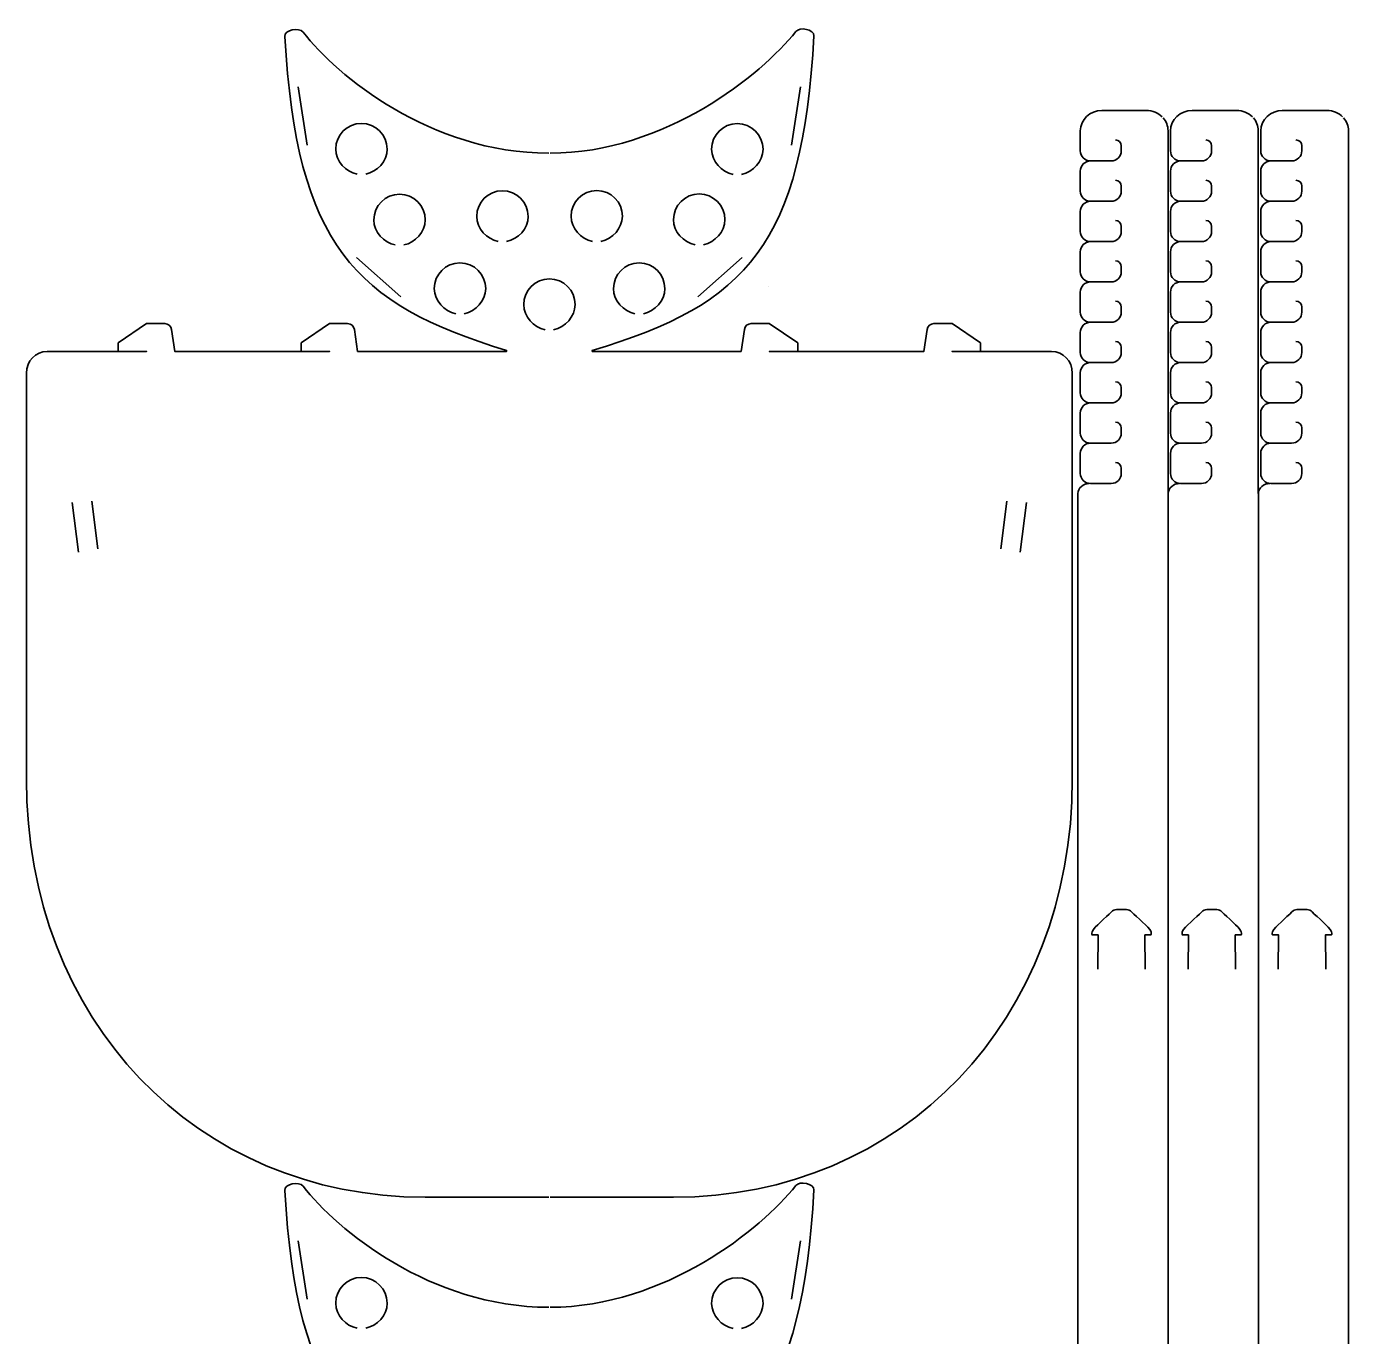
# Model space of a CAD drawing. Header units: inches. Extents: x 1974 to 3009, y -3124 to -2328.
# Drawn here: x 2586.7 to 2972.7, y -2710.4 to -2327.9 of the extents above; entities that cross this region are included whole.
import ezdxf

# ---------------------------------------------------------------- set-up
doc = ezdxf.new("R2010")
doc.units = ezdxf.units.IN
doc.header["$MEASUREMENT"] = 0
doc.layers.add('Layer 1', color=7, linetype='Continuous')

msp = doc.modelspace()

# ---------------------------------------------------------------- linework, layer by layer
at = {"layer": 'Layer 1', "color": 179, "lineweight": 35, "true_color": 0x231f20}
for points in [[(2668.67, -2362.58), (2666.07, -2345.51)], [(2810.1, -2362.58), (2812.7, -2345.51)], [(2696, -2406.82), (2683.09, -2395.36)], [(2782.77, -2406.82), (2795.68, -2395.36)], [(2803.44, -2403.69), (2803.44, -2403.69)], [(2726.89, -2422.51), (2726.89, -2422.51)], [(2600.08, -2466.9), (2601.93, -2481.4)], [(2605.82, -2466.51), (2607.52, -2480.4)], [(2872.95, -2466.51), (2871.25, -2480.4)], [(2878.69, -2466.9), (2876.84, -2481.4)], [(2668.67, -2699.47), (2666.07, -2682.41)], [(2810.1, -2699.47), (2812.7, -2682.41)]]:
    msp.add_lwpolyline(points, dxfattribs=at)
for points, knots in [([(2739.63, -2669.7), (2739.63, -2669.7), (2775.67, -2669.7), (2775.67, -2669.7), (2842.47, -2669.7), (2892.08, -2617.84), (2892.08, -2547.7), (2892.08, -2547.7), (2892.08, -2429.12), (2892.08, -2429.12), (2892.08, -2425.61), (2889.38, -2422.77), (2886.04, -2422.77), (2886.04, -2422.77), (2856.98, -2422.77), (2856.98, -2422.77), (2856.98, -2422.77), (2856.98, -2422.77), (2856.98, -2422.77), (2856.98, -2422.77), (2865.29, -2422.77), (2865.29, -2422.77), (2865.29, -2422.77), (2865.29, -2420.3), (2865.29, -2420.3), (2865.29, -2420.3), (2856.98, -2414.68), (2856.98, -2414.68), (2856.98, -2414.68), (2851.67, -2414.68), (2851.67, -2414.68), (2850.68, -2414.68), (2849.84, -2415.41), (2849.69, -2416.39), (2849.69, -2416.39), (2848.76, -2422.77), (2848.76, -2422.77), (2848.76, -2422.77), (2848.76, -2422.77), (2848.76, -2422.77), (2848.76, -2422.77), (2803.59, -2422.77), (2803.59, -2422.77), (2803.59, -2422.77), (2803.59, -2422.77), (2803.59, -2422.77), (2803.59, -2422.77), (2811.9, -2422.77), (2811.9, -2422.77), (2811.9, -2422.77), (2811.9, -2420.3), (2811.9, -2420.3), (2811.9, -2420.3), (2803.59, -2414.68), (2803.59, -2414.68), (2803.59, -2414.68), (2798.29, -2414.68), (2798.29, -2414.68), (2797.29, -2414.68), (2796.45, -2415.41), (2796.31, -2416.39), (2796.31, -2416.39), (2795.37, -2422.77), (2795.37, -2422.77), (2795.37, -2422.77), (2795.37, -2422.77), (2795.37, -2422.77), (2795.37, -2422.77), (2751.89, -2422.77), (2751.89, -2422.77), (2751.89, -2422.77), (2751.89, -2422.51), (2751.89, -2422.51), (2797.48, -2409.02), (2813.18, -2391.19), (2816.65, -2330.69), (2816.67, -2328.78), (2812.51, -2327.92), (2811.32, -2329.41), (2801.29, -2342.02), (2773.32, -2364.84), (2739.58, -2364.93)], [0, 0, 0, 0, 1, 1, 1, 2, 2, 2, 3, 3, 3, 4, 4, 4, 5, 5, 5, 6, 6, 6, 7, 7, 7, 8, 8, 8, 9, 9, 9, 10, 10, 10, 11, 11, 11, 12, 12, 12, 13, 13, 13, 14, 14, 14, 15, 15, 15, 16, 16, 16, 17, 17, 17, 18, 18, 18, 19, 19, 19, 20, 20, 20, 21, 21, 21, 22, 22, 22, 23, 23, 23, 24, 24, 24, 25, 25, 25, 26, 26, 26, 27, 27, 27, 27]), ([(2739.18, -2364.93), (2704.56, -2364.84), (2677.34, -2342.31), (2667.47, -2329.58), (2666.29, -2328.06), (2662.01, -2328.92), (2662.12, -2330.83), (2665.6, -2391.33), (2682.29, -2409.02), (2726.89, -2422.51), (2726.89, -2422.51), (2726.89, -2422.77), (2726.89, -2422.77), (2726.89, -2422.77), (2683.4, -2422.77), (2683.4, -2422.77), (2683.4, -2422.77), (2683.4, -2422.77), (2683.4, -2422.77), (2683.4, -2422.77), (2682.46, -2416.39), (2682.46, -2416.39), (2682.32, -2415.41), (2681.48, -2414.68), (2680.48, -2414.68), (2680.48, -2414.68), (2675.18, -2414.68), (2675.18, -2414.68), (2675.18, -2414.68), (2666.87, -2420.3), (2666.87, -2420.3), (2666.87, -2420.3), (2666.87, -2422.77), (2666.87, -2422.77), (2666.87, -2422.77), (2675.18, -2422.77), (2675.18, -2422.77), (2675.18, -2422.77), (2675.18, -2422.77), (2675.18, -2422.77), (2675.18, -2422.77), (2630.01, -2422.77), (2630.01, -2422.77), (2630.01, -2422.77), (2630.01, -2422.77), (2630.01, -2422.77), (2630.01, -2422.77), (2629.08, -2416.39), (2629.08, -2416.39), (2628.93, -2415.41), (2628.09, -2414.68), (2627.1, -2414.68), (2627.1, -2414.68), (2621.79, -2414.68), (2621.79, -2414.68), (2621.79, -2414.68), (2613.48, -2420.3), (2613.48, -2420.3), (2613.48, -2420.3), (2613.48, -2422.77), (2613.48, -2422.77), (2613.48, -2422.77), (2621.79, -2422.77), (2621.79, -2422.77), (2621.79, -2422.77), (2621.79, -2422.77), (2621.79, -2422.77), (2621.79, -2422.77), (2592.73, -2422.77), (2592.73, -2422.77), (2589.39, -2422.77), (2586.68, -2425.61), (2586.68, -2429.12), (2586.68, -2429.12), (2586.68, -2547.7), (2586.68, -2547.7), (2586.68, -2617.84), (2636.3, -2669.7), (2703.1, -2669.7), (2703.1, -2669.7), (2739.22, -2669.7), (2739.22, -2669.7)], [0, 0, 0, 0, 1, 1, 1, 2, 2, 2, 3, 3, 3, 4, 4, 4, 5, 5, 5, 6, 6, 6, 7, 7, 7, 8, 8, 8, 9, 9, 9, 10, 10, 10, 11, 11, 11, 12, 12, 12, 13, 13, 13, 14, 14, 14, 15, 15, 15, 16, 16, 16, 17, 17, 17, 18, 18, 18, 19, 19, 19, 20, 20, 20, 21, 21, 21, 22, 22, 22, 23, 23, 23, 24, 24, 24, 25, 25, 25, 26, 26, 26, 27, 27, 27, 27]), ([(2904.69, -2361.04), (2905.63, -2361.04), (2906.39, -2361.8), (2906.39, -2362.74), (2906.39, -2362.74), (2906.39, -2364.23), (2906.39, -2364.23), (2906.39, -2365.86), (2905.06, -2367.19), (2903.43, -2367.19), (2903.43, -2367.19), (2897.37, -2367.19), (2897.37, -2367.19), (2895.73, -2367.19), (2894.4, -2365.86), (2894.4, -2364.23), (2894.4, -2364.23), (2894.4, -2364.1), (2894.4, -2364.1), (2894.4, -2364.1), (2894.4, -2364.23), (2894.4, -2364.23), (2894.4, -2364.23), (2894.4, -2358.39), (2894.4, -2358.39), (2894.4, -2358.39), (2894.41, -2358.35), (2894.41, -2358.35), (2894.41, -2358.35), (2894.41, -2358.39), (2894.41, -2358.39), (2894.41, -2355.1), (2897.25, -2352.44), (2900.76, -2352.44), (2900.76, -2352.44), (2900.75, -2352.44), (2900.75, -2352.44), (2900.75, -2352.44), (2913.69, -2352.44), (2913.69, -2352.44), (2915.51, -2352.44), (2917.15, -2353.16), (2918.31, -2354.31)], [0, 0, 0, 0, 1, 1, 1, 2, 2, 2, 3, 3, 3, 4, 4, 4, 5, 5, 5, 6, 6, 6, 7, 7, 7, 8, 8, 8, 9, 9, 9, 10, 10, 10, 11, 11, 11, 12, 12, 12, 13, 13, 13, 14, 14, 14, 14]), ([(2918.59, -2354.6), (2919.5, -2355.63), (2920.04, -2356.95), (2920.04, -2358.39), (2920.04, -2358.39), (2920.04, -2464.31), (2920.04, -2464.31)], [0, 0, 0, 0, 1, 1, 1, 2, 2, 2, 2]), ([(2931.04, -2361.04), (2931.98, -2361.04), (2932.74, -2361.8), (2932.74, -2362.74), (2932.74, -2362.74), (2932.74, -2364.23), (2932.74, -2364.23), (2932.74, -2365.86), (2931.41, -2367.19), (2929.77, -2367.19), (2929.77, -2367.19), (2923.71, -2367.19), (2923.71, -2367.19), (2922.08, -2367.19), (2920.75, -2365.86), (2920.75, -2364.23), (2920.75, -2364.23), (2920.75, -2364.1), (2920.75, -2364.1), (2920.75, -2364.1), (2920.75, -2364.23), (2920.75, -2364.23), (2920.75, -2364.23), (2920.75, -2358.39), (2920.75, -2358.39), (2920.75, -2358.39), (2920.76, -2358.35), (2920.76, -2358.35), (2920.76, -2358.35), (2920.76, -2358.39), (2920.76, -2358.39), (2920.76, -2355.1), (2923.6, -2352.44), (2927.11, -2352.44), (2927.11, -2352.44), (2927.1, -2352.44), (2927.1, -2352.44), (2927.1, -2352.44), (2940.04, -2352.44), (2940.04, -2352.44), (2941.86, -2352.44), (2943.5, -2353.16), (2944.66, -2354.31)], [0, 0, 0, 0, 1, 1, 1, 2, 2, 2, 3, 3, 3, 4, 4, 4, 5, 5, 5, 6, 6, 6, 7, 7, 7, 8, 8, 8, 9, 9, 9, 10, 10, 10, 11, 11, 11, 12, 12, 12, 13, 13, 13, 14, 14, 14, 14]), ([(2944.94, -2354.6), (2945.84, -2355.63), (2946.39, -2356.95), (2946.39, -2358.39), (2946.39, -2358.39), (2946.39, -2464.31), (2946.39, -2464.31)], [0, 0, 0, 0, 1, 1, 1, 2, 2, 2, 2]), ([(2971, -2354.31), (2969.85, -2353.16), (2968.21, -2352.44), (2966.39, -2352.44), (2966.39, -2352.44), (2953.44, -2352.44), (2953.44, -2352.44), (2953.44, -2352.44), (2953.45, -2352.44), (2953.45, -2352.44), (2949.95, -2352.44), (2947.1, -2355.1), (2947.1, -2358.39), (2947.1, -2358.39), (2947.1, -2358.35), (2947.1, -2358.35), (2947.1, -2358.35), (2947.1, -2358.39), (2947.1, -2358.39), (2947.1, -2358.39), (2947.1, -2364.23), (2947.1, -2364.23), (2947.1, -2364.23), (2947.1, -2364.1), (2947.1, -2364.1), (2947.1, -2364.1), (2947.1, -2364.23), (2947.1, -2364.23), (2947.1, -2365.86), (2948.42, -2367.19), (2950.06, -2367.19), (2950.06, -2367.19), (2956.12, -2367.19), (2956.12, -2367.19), (2957.76, -2367.19), (2959.09, -2365.86), (2959.09, -2364.23), (2959.09, -2364.23), (2959.09, -2362.74), (2959.09, -2362.74), (2959.09, -2361.8), (2958.33, -2361.04), (2957.39, -2361.04)], [0, 0, 0, 0, 1, 1, 1, 2, 2, 2, 3, 3, 3, 4, 4, 4, 5, 5, 5, 6, 6, 6, 7, 7, 7, 8, 8, 8, 9, 9, 9, 10, 10, 10, 11, 11, 11, 12, 12, 12, 13, 13, 13, 14, 14, 14, 14]), ([(2971.28, -2354.6), (2972.19, -2355.63), (2972.74, -2356.95), (2972.74, -2358.39), (2972.74, -2358.39), (2972.74, -2934.67), (2972.74, -2934.67)], [0, 0, 0, 0, 1, 1, 1, 2, 2, 2, 2]), ([(2685.74, -2371.05), (2689.12, -2370.33), (2692.01, -2367.32), (2692.01, -2363.72), (2692.01, -2359.58), (2688.65, -2356.22), (2684.51, -2356.22), (2680.36, -2356.22), (2677.01, -2359.58), (2677.01, -2363.72), (2677.01, -2367.32), (2679.89, -2370.33), (2683.28, -2371.05)], [0, 0, 0, 0, 1, 1, 1, 2, 2, 2, 3, 3, 3, 4, 4, 4, 4]), ([(2795.49, -2371.12), (2798.87, -2370.39), (2801.76, -2367.39), (2801.76, -2363.79), (2801.76, -2359.65), (2798.41, -2356.29), (2794.26, -2356.29), (2790.12, -2356.29), (2786.76, -2359.65), (2786.76, -2363.79), (2786.76, -2367.39), (2789.65, -2370.39), (2793.03, -2371.12)], [0, 0, 0, 0, 1, 1, 1, 2, 2, 2, 3, 3, 3, 4, 4, 4, 4]), ([(2904.69, -2372.81), (2905.63, -2372.81), (2906.39, -2373.57), (2906.39, -2374.51), (2906.39, -2374.51), (2906.39, -2375.99), (2906.39, -2375.99), (2906.39, -2377.63), (2905.06, -2378.96), (2903.43, -2378.96), (2903.43, -2378.96), (2897.37, -2378.96), (2897.37, -2378.96), (2895.73, -2378.96), (2894.4, -2377.63), (2894.4, -2375.99), (2894.4, -2375.99), (2894.4, -2375.87), (2894.4, -2375.87), (2894.4, -2375.87), (2894.4, -2375.99), (2894.4, -2375.99), (2894.4, -2375.99), (2894.4, -2370.16), (2894.4, -2370.16), (2894.4, -2368.52), (2895.73, -2367.19), (2897.37, -2367.19)], [0, 0, 0, 0, 1, 1, 1, 2, 2, 2, 3, 3, 3, 4, 4, 4, 5, 5, 5, 6, 6, 6, 7, 7, 7, 8, 8, 8, 9, 9, 9, 9]), ([(2931.04, -2372.81), (2931.98, -2372.81), (2932.74, -2373.57), (2932.74, -2374.51), (2932.74, -2374.51), (2932.74, -2375.99), (2932.74, -2375.99), (2932.74, -2377.63), (2931.41, -2378.96), (2929.77, -2378.96), (2929.77, -2378.96), (2923.71, -2378.96), (2923.71, -2378.96), (2922.08, -2378.96), (2920.75, -2377.63), (2920.75, -2375.99), (2920.75, -2375.99), (2920.75, -2375.87), (2920.75, -2375.87), (2920.75, -2375.87), (2920.75, -2375.99), (2920.75, -2375.99), (2920.75, -2375.99), (2920.75, -2370.16), (2920.75, -2370.16), (2920.75, -2368.52), (2922.08, -2367.19), (2923.71, -2367.19)], [0, 0, 0, 0, 1, 1, 1, 2, 2, 2, 3, 3, 3, 4, 4, 4, 5, 5, 5, 6, 6, 6, 7, 7, 7, 8, 8, 8, 9, 9, 9, 9]), ([(2957.39, -2372.81), (2958.33, -2372.81), (2959.09, -2373.57), (2959.09, -2374.51), (2959.09, -2374.51), (2959.09, -2375.99), (2959.09, -2375.99), (2959.09, -2377.63), (2957.76, -2378.96), (2956.12, -2378.96), (2956.12, -2378.96), (2950.06, -2378.96), (2950.06, -2378.96), (2948.42, -2378.96), (2947.1, -2377.63), (2947.1, -2375.99), (2947.1, -2375.99), (2947.1, -2375.87), (2947.1, -2375.87), (2947.1, -2375.87), (2947.1, -2375.99), (2947.1, -2375.99), (2947.1, -2375.99), (2947.1, -2370.16), (2947.1, -2370.16), (2947.1, -2368.52), (2948.42, -2367.19), (2950.06, -2367.19)], [0, 0, 0, 0, 1, 1, 1, 2, 2, 2, 3, 3, 3, 4, 4, 4, 5, 5, 5, 6, 6, 6, 7, 7, 7, 8, 8, 8, 9, 9, 9, 9]), ([(2696.86, -2391.72), (2700.24, -2390.99), (2703.13, -2387.99), (2703.13, -2384.39), (2703.13, -2380.25), (2699.77, -2376.89), (2695.63, -2376.89), (2691.49, -2376.89), (2688.13, -2380.25), (2688.13, -2384.39), (2688.13, -2387.99), (2691.02, -2390.99), (2694.4, -2391.72)], [0, 0, 0, 0, 1, 1, 1, 2, 2, 2, 3, 3, 3, 4, 4, 4, 4]), ([(2726.91, -2390.72), (2730.29, -2389.99), (2733.18, -2386.99), (2733.18, -2383.39), (2733.18, -2379.25), (2729.82, -2375.89), (2725.68, -2375.89), (2721.53, -2375.89), (2718.18, -2379.25), (2718.18, -2383.39), (2718.18, -2386.99), (2721.07, -2389.99), (2724.45, -2390.72)], [0, 0, 0, 0, 1, 1, 1, 2, 2, 2, 3, 3, 3, 4, 4, 4, 4]), ([(2754.43, -2390.65), (2757.82, -2389.92), (2760.7, -2386.92), (2760.7, -2383.32), (2760.7, -2379.18), (2757.35, -2375.82), (2753.2, -2375.82), (2749.06, -2375.82), (2745.7, -2379.18), (2745.7, -2383.32), (2745.7, -2386.92), (2748.59, -2389.92), (2751.97, -2390.65)], [0, 0, 0, 0, 1, 1, 1, 2, 2, 2, 3, 3, 3, 4, 4, 4, 4]), ([(2784.37, -2391.65), (2787.75, -2390.92), (2790.64, -2387.92), (2790.64, -2384.32), (2790.64, -2380.18), (2787.28, -2376.82), (2783.14, -2376.82), (2778.99, -2376.82), (2775.64, -2380.18), (2775.64, -2384.32), (2775.64, -2387.92), (2778.53, -2390.92), (2781.91, -2391.65)], [0, 0, 0, 0, 1, 1, 1, 2, 2, 2, 3, 3, 3, 4, 4, 4, 4]), ([(2904.69, -2384.58), (2905.63, -2384.58), (2906.39, -2385.34), (2906.39, -2386.28), (2906.39, -2386.28), (2906.39, -2387.76), (2906.39, -2387.76), (2906.39, -2389.4), (2905.06, -2390.73), (2903.43, -2390.73), (2903.43, -2390.73), (2897.37, -2390.73), (2897.37, -2390.73), (2895.73, -2390.73), (2894.4, -2389.4), (2894.4, -2387.76), (2894.4, -2387.76), (2894.4, -2387.63), (2894.4, -2387.63), (2894.4, -2387.63), (2894.4, -2387.76), (2894.4, -2387.76), (2894.4, -2387.76), (2894.4, -2381.93), (2894.4, -2381.93), (2894.4, -2380.29), (2895.73, -2378.96), (2897.37, -2378.96)], [0, 0, 0, 0, 1, 1, 1, 2, 2, 2, 3, 3, 3, 4, 4, 4, 5, 5, 5, 6, 6, 6, 7, 7, 7, 8, 8, 8, 9, 9, 9, 9]), ([(2931.04, -2384.58), (2931.98, -2384.58), (2932.74, -2385.34), (2932.74, -2386.28), (2932.74, -2386.28), (2932.74, -2387.76), (2932.74, -2387.76), (2932.74, -2389.4), (2931.41, -2390.73), (2929.77, -2390.73), (2929.77, -2390.73), (2923.71, -2390.73), (2923.71, -2390.73), (2922.08, -2390.73), (2920.75, -2389.4), (2920.75, -2387.76), (2920.75, -2387.76), (2920.75, -2387.63), (2920.75, -2387.63), (2920.75, -2387.63), (2920.75, -2387.76), (2920.75, -2387.76), (2920.75, -2387.76), (2920.75, -2381.93), (2920.75, -2381.93), (2920.75, -2380.29), (2922.08, -2378.96), (2923.71, -2378.96)], [0, 0, 0, 0, 1, 1, 1, 2, 2, 2, 3, 3, 3, 4, 4, 4, 5, 5, 5, 6, 6, 6, 7, 7, 7, 8, 8, 8, 9, 9, 9, 9]), ([(2957.39, -2384.58), (2958.33, -2384.58), (2959.09, -2385.34), (2959.09, -2386.28), (2959.09, -2386.28), (2959.09, -2387.76), (2959.09, -2387.76), (2959.09, -2389.4), (2957.76, -2390.73), (2956.12, -2390.73), (2956.12, -2390.73), (2950.06, -2390.73), (2950.06, -2390.73), (2948.42, -2390.73), (2947.1, -2389.4), (2947.1, -2387.76), (2947.1, -2387.76), (2947.1, -2387.63), (2947.1, -2387.63), (2947.1, -2387.63), (2947.1, -2387.76), (2947.1, -2387.76), (2947.1, -2387.76), (2947.1, -2381.93), (2947.1, -2381.93), (2947.1, -2380.29), (2948.42, -2378.96), (2950.06, -2378.96)], [0, 0, 0, 0, 1, 1, 1, 2, 2, 2, 3, 3, 3, 4, 4, 4, 5, 5, 5, 6, 6, 6, 7, 7, 7, 8, 8, 8, 9, 9, 9, 9]), ([(2904.69, -2396.35), (2905.63, -2396.35), (2906.39, -2397.11), (2906.39, -2398.05), (2906.39, -2398.05), (2906.39, -2399.53), (2906.39, -2399.53), (2906.39, -2401.17), (2905.06, -2402.5), (2903.43, -2402.5), (2903.43, -2402.5), (2897.37, -2402.5), (2897.37, -2402.5), (2895.73, -2402.5), (2894.4, -2401.17), (2894.4, -2399.53), (2894.4, -2399.53), (2894.4, -2399.4), (2894.4, -2399.4), (2894.4, -2399.4), (2894.4, -2399.53), (2894.4, -2399.53), (2894.4, -2399.53), (2894.4, -2393.7), (2894.4, -2393.7), (2894.4, -2392.06), (2895.73, -2390.73), (2897.37, -2390.73)], [0, 0, 0, 0, 1, 1, 1, 2, 2, 2, 3, 3, 3, 4, 4, 4, 5, 5, 5, 6, 6, 6, 7, 7, 7, 8, 8, 8, 9, 9, 9, 9]), ([(2931.04, -2396.35), (2931.98, -2396.35), (2932.74, -2397.11), (2932.74, -2398.05), (2932.74, -2398.05), (2932.74, -2399.53), (2932.74, -2399.53), (2932.74, -2401.17), (2931.41, -2402.5), (2929.77, -2402.5), (2929.77, -2402.5), (2923.71, -2402.5), (2923.71, -2402.5), (2922.08, -2402.5), (2920.75, -2401.17), (2920.75, -2399.53), (2920.75, -2399.53), (2920.75, -2399.4), (2920.75, -2399.4), (2920.75, -2399.4), (2920.75, -2399.53), (2920.75, -2399.53), (2920.75, -2399.53), (2920.75, -2393.7), (2920.75, -2393.7), (2920.75, -2392.06), (2922.08, -2390.73), (2923.71, -2390.73)], [0, 0, 0, 0, 1, 1, 1, 2, 2, 2, 3, 3, 3, 4, 4, 4, 5, 5, 5, 6, 6, 6, 7, 7, 7, 8, 8, 8, 9, 9, 9, 9]), ([(2957.39, -2396.35), (2958.33, -2396.35), (2959.09, -2397.11), (2959.09, -2398.05), (2959.09, -2398.05), (2959.09, -2399.53), (2959.09, -2399.53), (2959.09, -2401.17), (2957.76, -2402.5), (2956.12, -2402.5), (2956.12, -2402.5), (2950.06, -2402.5), (2950.06, -2402.5), (2948.42, -2402.5), (2947.1, -2401.17), (2947.1, -2399.53), (2947.1, -2399.53), (2947.1, -2399.4), (2947.1, -2399.4), (2947.1, -2399.4), (2947.1, -2399.53), (2947.1, -2399.53), (2947.1, -2399.53), (2947.1, -2393.7), (2947.1, -2393.7), (2947.1, -2392.06), (2948.42, -2390.73), (2950.06, -2390.73)], [0, 0, 0, 0, 1, 1, 1, 2, 2, 2, 3, 3, 3, 4, 4, 4, 5, 5, 5, 6, 6, 6, 7, 7, 7, 8, 8, 8, 9, 9, 9, 9]), ([(2714.51, -2411.78), (2717.89, -2411.05), (2720.78, -2408.05), (2720.78, -2404.45), (2720.78, -2400.31), (2717.42, -2396.95), (2713.28, -2396.95), (2709.14, -2396.95), (2705.78, -2400.31), (2705.78, -2404.45), (2705.78, -2408.05), (2708.67, -2411.05), (2712.05, -2411.78)], [0, 0, 0, 0, 1, 1, 1, 2, 2, 2, 3, 3, 3, 4, 4, 4, 4]), ([(2766.83, -2411.78), (2770.21, -2411.05), (2773.1, -2408.05), (2773.1, -2404.45), (2773.1, -2400.31), (2769.75, -2396.95), (2765.6, -2396.95), (2761.46, -2396.95), (2758.1, -2400.31), (2758.1, -2404.45), (2758.1, -2408.05), (2760.99, -2411.05), (2764.37, -2411.78)], [0, 0, 0, 0, 1, 1, 1, 2, 2, 2, 3, 3, 3, 4, 4, 4, 4]), ([(2740.61, -2416.44), (2744, -2415.71), (2746.88, -2412.7), (2746.88, -2409.11), (2746.88, -2404.96), (2743.53, -2401.61), (2739.38, -2401.61), (2735.24, -2401.61), (2731.88, -2404.96), (2731.88, -2409.11), (2731.88, -2412.7), (2734.77, -2415.71), (2738.16, -2416.44)], [0, 0, 0, 0, 1, 1, 1, 2, 2, 2, 3, 3, 3, 4, 4, 4, 4]), ([(2904.69, -2408.12), (2905.63, -2408.12), (2906.39, -2408.88), (2906.39, -2409.82), (2906.39, -2409.82), (2906.39, -2411.3), (2906.39, -2411.3), (2906.39, -2412.94), (2905.06, -2414.27), (2903.43, -2414.27), (2903.43, -2414.27), (2897.37, -2414.27), (2897.37, -2414.27), (2895.73, -2414.27), (2894.4, -2412.94), (2894.4, -2411.3), (2894.4, -2411.3), (2894.4, -2411.17), (2894.4, -2411.17), (2894.4, -2411.17), (2894.4, -2411.3), (2894.4, -2411.3), (2894.4, -2411.3), (2894.4, -2405.46), (2894.4, -2405.46), (2894.4, -2403.83), (2895.73, -2402.5), (2897.37, -2402.5)], [0, 0, 0, 0, 1, 1, 1, 2, 2, 2, 3, 3, 3, 4, 4, 4, 5, 5, 5, 6, 6, 6, 7, 7, 7, 8, 8, 8, 9, 9, 9, 9]), ([(2931.04, -2408.12), (2931.98, -2408.12), (2932.74, -2408.88), (2932.74, -2409.82), (2932.74, -2409.82), (2932.74, -2411.3), (2932.74, -2411.3), (2932.74, -2412.94), (2931.41, -2414.27), (2929.77, -2414.27), (2929.77, -2414.27), (2923.71, -2414.27), (2923.71, -2414.27), (2922.08, -2414.27), (2920.75, -2412.94), (2920.75, -2411.3), (2920.75, -2411.3), (2920.75, -2411.17), (2920.75, -2411.17), (2920.75, -2411.17), (2920.75, -2411.3), (2920.75, -2411.3), (2920.75, -2411.3), (2920.75, -2405.46), (2920.75, -2405.46), (2920.75, -2403.83), (2922.08, -2402.5), (2923.71, -2402.5)], [0, 0, 0, 0, 1, 1, 1, 2, 2, 2, 3, 3, 3, 4, 4, 4, 5, 5, 5, 6, 6, 6, 7, 7, 7, 8, 8, 8, 9, 9, 9, 9]), ([(2957.39, -2408.12), (2958.33, -2408.12), (2959.09, -2408.88), (2959.09, -2409.82), (2959.09, -2409.82), (2959.09, -2411.3), (2959.09, -2411.3), (2959.09, -2412.94), (2957.76, -2414.27), (2956.12, -2414.27), (2956.12, -2414.27), (2950.06, -2414.27), (2950.06, -2414.27), (2948.42, -2414.27), (2947.1, -2412.94), (2947.1, -2411.3), (2947.1, -2411.3), (2947.1, -2411.17), (2947.1, -2411.17), (2947.1, -2411.17), (2947.1, -2411.3), (2947.1, -2411.3), (2947.1, -2411.3), (2947.1, -2405.46), (2947.1, -2405.46), (2947.1, -2403.83), (2948.42, -2402.5), (2950.06, -2402.5)], [0, 0, 0, 0, 1, 1, 1, 2, 2, 2, 3, 3, 3, 4, 4, 4, 5, 5, 5, 6, 6, 6, 7, 7, 7, 8, 8, 8, 9, 9, 9, 9]), ([(2904.69, -2419.89), (2905.63, -2419.89), (2906.39, -2420.65), (2906.39, -2421.59), (2906.39, -2421.59), (2906.39, -2423.07), (2906.39, -2423.07), (2906.39, -2424.71), (2905.06, -2426.04), (2903.43, -2426.04), (2903.43, -2426.04), (2897.37, -2426.04), (2897.37, -2426.04), (2895.73, -2426.04), (2894.4, -2424.71), (2894.4, -2423.07), (2894.4, -2423.07), (2894.4, -2422.94), (2894.4, -2422.94), (2894.4, -2422.94), (2894.4, -2423.07), (2894.4, -2423.07), (2894.4, -2423.07), (2894.4, -2417.23), (2894.4, -2417.23), (2894.4, -2415.6), (2895.73, -2414.27), (2897.37, -2414.27)], [0, 0, 0, 0, 1, 1, 1, 2, 2, 2, 3, 3, 3, 4, 4, 4, 5, 5, 5, 6, 6, 6, 7, 7, 7, 8, 8, 8, 9, 9, 9, 9]), ([(2931.04, -2419.89), (2931.98, -2419.89), (2932.74, -2420.65), (2932.74, -2421.59), (2932.74, -2421.59), (2932.74, -2423.07), (2932.74, -2423.07), (2932.74, -2424.71), (2931.41, -2426.04), (2929.77, -2426.04), (2929.77, -2426.04), (2923.71, -2426.04), (2923.71, -2426.04), (2922.08, -2426.04), (2920.75, -2424.71), (2920.75, -2423.07), (2920.75, -2423.07), (2920.75, -2422.94), (2920.75, -2422.94), (2920.75, -2422.94), (2920.75, -2423.07), (2920.75, -2423.07), (2920.75, -2423.07), (2920.75, -2417.23), (2920.75, -2417.23), (2920.75, -2415.6), (2922.08, -2414.27), (2923.71, -2414.27)], [0, 0, 0, 0, 1, 1, 1, 2, 2, 2, 3, 3, 3, 4, 4, 4, 5, 5, 5, 6, 6, 6, 7, 7, 7, 8, 8, 8, 9, 9, 9, 9]), ([(2957.39, -2419.89), (2958.33, -2419.89), (2959.09, -2420.65), (2959.09, -2421.59), (2959.09, -2421.59), (2959.09, -2423.07), (2959.09, -2423.07), (2959.09, -2424.71), (2957.76, -2426.04), (2956.12, -2426.04), (2956.12, -2426.04), (2950.06, -2426.04), (2950.06, -2426.04), (2948.42, -2426.04), (2947.1, -2424.71), (2947.1, -2423.07), (2947.1, -2423.07), (2947.1, -2422.94), (2947.1, -2422.94), (2947.1, -2422.94), (2947.1, -2423.07), (2947.1, -2423.07), (2947.1, -2423.07), (2947.1, -2417.23), (2947.1, -2417.23), (2947.1, -2415.6), (2948.42, -2414.27), (2950.06, -2414.27)], [0, 0, 0, 0, 1, 1, 1, 2, 2, 2, 3, 3, 3, 4, 4, 4, 5, 5, 5, 6, 6, 6, 7, 7, 7, 8, 8, 8, 9, 9, 9, 9]), ([(2904.69, -2431.66), (2905.63, -2431.66), (2906.39, -2432.42), (2906.39, -2433.36), (2906.39, -2433.36), (2906.39, -2434.84), (2906.39, -2434.84), (2906.39, -2436.48), (2905.06, -2437.81), (2903.43, -2437.81), (2903.43, -2437.81), (2897.37, -2437.81), (2897.37, -2437.81), (2895.73, -2437.81), (2894.4, -2436.48), (2894.4, -2434.84), (2894.4, -2434.84), (2894.4, -2434.71), (2894.4, -2434.71), (2894.4, -2434.71), (2894.4, -2434.84), (2894.4, -2434.84), (2894.4, -2434.84), (2894.4, -2429), (2894.4, -2429), (2894.4, -2427.37), (2895.73, -2426.04), (2897.37, -2426.04)], [0, 0, 0, 0, 1, 1, 1, 2, 2, 2, 3, 3, 3, 4, 4, 4, 5, 5, 5, 6, 6, 6, 7, 7, 7, 8, 8, 8, 9, 9, 9, 9]), ([(2931.04, -2431.66), (2931.98, -2431.66), (2932.74, -2432.42), (2932.74, -2433.36), (2932.74, -2433.36), (2932.74, -2434.84), (2932.74, -2434.84), (2932.74, -2436.48), (2931.41, -2437.81), (2929.77, -2437.81), (2929.77, -2437.81), (2923.71, -2437.81), (2923.71, -2437.81), (2922.08, -2437.81), (2920.75, -2436.48), (2920.75, -2434.84), (2920.75, -2434.84), (2920.75, -2434.71), (2920.75, -2434.71), (2920.75, -2434.71), (2920.75, -2434.84), (2920.75, -2434.84), (2920.75, -2434.84), (2920.75, -2429), (2920.75, -2429), (2920.75, -2427.37), (2922.08, -2426.04), (2923.71, -2426.04)], [0, 0, 0, 0, 1, 1, 1, 2, 2, 2, 3, 3, 3, 4, 4, 4, 5, 5, 5, 6, 6, 6, 7, 7, 7, 8, 8, 8, 9, 9, 9, 9]), ([(2957.39, -2431.66), (2958.33, -2431.66), (2959.09, -2432.42), (2959.09, -2433.36), (2959.09, -2433.36), (2959.09, -2434.84), (2959.09, -2434.84), (2959.09, -2436.48), (2957.76, -2437.81), (2956.12, -2437.81), (2956.12, -2437.81), (2950.06, -2437.81), (2950.06, -2437.81), (2948.42, -2437.81), (2947.1, -2436.48), (2947.1, -2434.84), (2947.1, -2434.84), (2947.1, -2434.71), (2947.1, -2434.71), (2947.1, -2434.71), (2947.1, -2434.84), (2947.1, -2434.84), (2947.1, -2434.84), (2947.1, -2429), (2947.1, -2429), (2947.1, -2427.37), (2948.42, -2426.04), (2950.06, -2426.04)], [0, 0, 0, 0, 1, 1, 1, 2, 2, 2, 3, 3, 3, 4, 4, 4, 5, 5, 5, 6, 6, 6, 7, 7, 7, 8, 8, 8, 9, 9, 9, 9]), ([(2904.69, -2443.43), (2905.63, -2443.43), (2906.39, -2444.19), (2906.39, -2445.13), (2906.39, -2445.13), (2906.39, -2446.61), (2906.39, -2446.61), (2906.39, -2448.25), (2905.06, -2449.58), (2903.43, -2449.58), (2903.43, -2449.58), (2897.37, -2449.58), (2897.37, -2449.58), (2895.73, -2449.58), (2894.4, -2448.25), (2894.4, -2446.61), (2894.4, -2446.61), (2894.4, -2446.48), (2894.4, -2446.48), (2894.4, -2446.48), (2894.4, -2446.61), (2894.4, -2446.61), (2894.4, -2446.61), (2894.4, -2440.77), (2894.4, -2440.77), (2894.4, -2439.14), (2895.73, -2437.81), (2897.37, -2437.81)], [0, 0, 0, 0, 1, 1, 1, 2, 2, 2, 3, 3, 3, 4, 4, 4, 5, 5, 5, 6, 6, 6, 7, 7, 7, 8, 8, 8, 9, 9, 9, 9]), ([(2931.04, -2443.43), (2931.98, -2443.43), (2932.74, -2444.19), (2932.74, -2445.13), (2932.74, -2445.13), (2932.74, -2446.61), (2932.74, -2446.61), (2932.74, -2448.25), (2931.41, -2449.58), (2929.77, -2449.58), (2929.77, -2449.58), (2923.71, -2449.58), (2923.71, -2449.58), (2922.08, -2449.58), (2920.75, -2448.25), (2920.75, -2446.61), (2920.75, -2446.61), (2920.75, -2446.48), (2920.75, -2446.48), (2920.75, -2446.48), (2920.75, -2446.61), (2920.75, -2446.61), (2920.75, -2446.61), (2920.75, -2440.77), (2920.75, -2440.77), (2920.75, -2439.14), (2922.08, -2437.81), (2923.71, -2437.81)], [0, 0, 0, 0, 1, 1, 1, 2, 2, 2, 3, 3, 3, 4, 4, 4, 5, 5, 5, 6, 6, 6, 7, 7, 7, 8, 8, 8, 9, 9, 9, 9]), ([(2957.39, -2443.43), (2958.33, -2443.43), (2959.09, -2444.19), (2959.09, -2445.13), (2959.09, -2445.13), (2959.09, -2446.61), (2959.09, -2446.61), (2959.09, -2448.25), (2957.76, -2449.58), (2956.12, -2449.58), (2956.12, -2449.58), (2950.06, -2449.58), (2950.06, -2449.58), (2948.42, -2449.58), (2947.1, -2448.25), (2947.1, -2446.61), (2947.1, -2446.61), (2947.1, -2446.48), (2947.1, -2446.48), (2947.1, -2446.48), (2947.1, -2446.61), (2947.1, -2446.61), (2947.1, -2446.61), (2947.1, -2440.77), (2947.1, -2440.77), (2947.1, -2439.14), (2948.42, -2437.81), (2950.06, -2437.81)], [0, 0, 0, 0, 1, 1, 1, 2, 2, 2, 3, 3, 3, 4, 4, 4, 5, 5, 5, 6, 6, 6, 7, 7, 7, 8, 8, 8, 9, 9, 9, 9]), ([(2904.69, -2455.2), (2905.63, -2455.2), (2906.39, -2455.96), (2906.39, -2456.9), (2906.39, -2456.9), (2906.39, -2458.38), (2906.39, -2458.38), (2906.39, -2460.02), (2905.06, -2461.35), (2903.43, -2461.35), (2903.43, -2461.35), (2897.37, -2461.35), (2897.37, -2461.35), (2895.73, -2461.35), (2894.4, -2460.02), (2894.4, -2458.38), (2894.4, -2458.38), (2894.4, -2458.25), (2894.4, -2458.25), (2894.4, -2458.25), (2894.4, -2458.38), (2894.4, -2458.38), (2894.4, -2458.38), (2894.4, -2452.54), (2894.4, -2452.54), (2894.4, -2450.9), (2895.73, -2449.58), (2897.37, -2449.58)], [0, 0, 0, 0, 1, 1, 1, 2, 2, 2, 3, 3, 3, 4, 4, 4, 5, 5, 5, 6, 6, 6, 7, 7, 7, 8, 8, 8, 9, 9, 9, 9]), ([(2931.04, -2455.2), (2931.98, -2455.2), (2932.74, -2455.96), (2932.74, -2456.9), (2932.74, -2456.9), (2932.74, -2458.38), (2932.74, -2458.38), (2932.74, -2460.02), (2931.41, -2461.35), (2929.77, -2461.35), (2929.77, -2461.35), (2923.71, -2461.35), (2923.71, -2461.35), (2922.08, -2461.35), (2920.75, -2460.02), (2920.75, -2458.38), (2920.75, -2458.38), (2920.75, -2458.25), (2920.75, -2458.25), (2920.75, -2458.25), (2920.75, -2458.38), (2920.75, -2458.38), (2920.75, -2458.38), (2920.75, -2452.54), (2920.75, -2452.54), (2920.75, -2450.9), (2922.08, -2449.58), (2923.71, -2449.58)], [0, 0, 0, 0, 1, 1, 1, 2, 2, 2, 3, 3, 3, 4, 4, 4, 5, 5, 5, 6, 6, 6, 7, 7, 7, 8, 8, 8, 9, 9, 9, 9]), ([(2957.39, -2455.2), (2958.33, -2455.2), (2959.09, -2455.96), (2959.09, -2456.9), (2959.09, -2456.9), (2959.09, -2458.38), (2959.09, -2458.38), (2959.09, -2460.02), (2957.76, -2461.35), (2956.12, -2461.35), (2956.12, -2461.35), (2950.06, -2461.35), (2950.06, -2461.35), (2948.42, -2461.35), (2947.1, -2460.02), (2947.1, -2458.38), (2947.1, -2458.38), (2947.1, -2458.25), (2947.1, -2458.25), (2947.1, -2458.25), (2947.1, -2458.38), (2947.1, -2458.38), (2947.1, -2458.38), (2947.1, -2452.54), (2947.1, -2452.54), (2947.1, -2450.9), (2948.42, -2449.58), (2950.06, -2449.58)], [0, 0, 0, 0, 1, 1, 1, 2, 2, 2, 3, 3, 3, 4, 4, 4, 5, 5, 5, 6, 6, 6, 7, 7, 7, 8, 8, 8, 9, 9, 9, 9]), ([(2897.02, -2461.35), (2895.38, -2461.35), (2893.7, -2462.67), (2893.7, -2464.31), (2893.7, -2464.31), (2893.7, -3040.56), (2893.7, -3040.56), (2893.7, -3042), (2894.24, -3043.32), (2895.15, -3044.35)], [0, 0, 0, 0, 1, 1, 1, 2, 2, 2, 3, 3, 3, 3]), ([(2923.37, -2461.35), (2921.73, -2461.35), (2920.05, -2462.67), (2920.05, -2464.31), (2920.05, -2464.31), (2920.05, -3040.56), (2920.05, -3040.56), (2920.05, -3042), (2920.59, -3043.32), (2921.5, -3044.35)], [0, 0, 0, 0, 1, 1, 1, 2, 2, 2, 3, 3, 3, 3]), ([(2949.72, -2461.35), (2948.08, -2461.35), (2946.4, -2462.67), (2946.4, -2464.31), (2946.4, -2464.31), (2946.39, -3040.56), (2946.39, -3040.56), (2946.39, -3042), (2946.94, -3043.32), (2947.85, -3044.35)], [0, 0, 0, 0, 1, 1, 1, 2, 2, 2, 3, 3, 3, 3]), ([(2899.52, -2603.08), (2899.52, -2603.08), (2899.62, -2593.12), (2899.62, -2593.12), (2899.62, -2593.12), (2897.86, -2593.12), (2897.86, -2593.12), (2897.65, -2593.12), (2897.85, -2592.2), (2897.93, -2592), (2898.39, -2590.9), (2902, -2587.99), (2903.52, -2586.35), (2903.9, -2585.94), (2904.43, -2585.71), (2904.99, -2585.71), (2904.99, -2585.71), (2907.93, -2585.71), (2907.93, -2585.71), (2908.48, -2585.71), (2909.01, -2585.94), (2909.39, -2586.35), (2910.92, -2587.99), (2914.52, -2590.9), (2914.98, -2592), (2915.06, -2592.2), (2915.27, -2593.12), (2915.05, -2593.12), (2915.05, -2593.12), (2913.29, -2593.12), (2913.29, -2593.12), (2913.29, -2593.12), (2913.39, -2603.08), (2913.39, -2603.08)], [0, 0, 0, 0, 1, 1, 1, 2, 2, 2, 3, 3, 3, 4, 4, 4, 5, 5, 5, 6, 6, 6, 7, 7, 7, 8, 8, 8, 9, 9, 9, 10, 10, 10, 11, 11, 11, 11]), ([(2925.87, -2603.08), (2925.87, -2603.08), (2925.97, -2593.12), (2925.97, -2593.12), (2925.97, -2593.12), (2924.21, -2593.12), (2924.21, -2593.12), (2923.99, -2593.12), (2924.2, -2592.2), (2924.28, -2592), (2924.74, -2590.9), (2928.35, -2587.99), (2929.87, -2586.35), (2930.25, -2585.94), (2930.78, -2585.71), (2931.33, -2585.71), (2931.33, -2585.71), (2934.28, -2585.71), (2934.28, -2585.71), (2934.83, -2585.71), (2935.36, -2585.94), (2935.74, -2586.35), (2937.26, -2587.99), (2940.87, -2590.9), (2941.33, -2592), (2941.41, -2592.2), (2941.62, -2593.12), (2941.4, -2593.12), (2941.4, -2593.12), (2939.64, -2593.12), (2939.64, -2593.12), (2939.64, -2593.12), (2939.74, -2603.08), (2939.74, -2603.08)], [0, 0, 0, 0, 1, 1, 1, 2, 2, 2, 3, 3, 3, 4, 4, 4, 5, 5, 5, 6, 6, 6, 7, 7, 7, 8, 8, 8, 9, 9, 9, 10, 10, 10, 11, 11, 11, 11]), ([(2952.21, -2603.08), (2952.21, -2603.08), (2952.32, -2593.12), (2952.32, -2593.12), (2952.32, -2593.12), (2950.56, -2593.12), (2950.56, -2593.12), (2950.34, -2593.12), (2950.55, -2592.2), (2950.63, -2592), (2951.09, -2590.9), (2954.69, -2587.99), (2956.22, -2586.35), (2956.6, -2585.94), (2957.13, -2585.71), (2957.68, -2585.71), (2957.68, -2585.71), (2960.62, -2585.71), (2960.62, -2585.71), (2961.18, -2585.71), (2961.71, -2585.94), (2962.09, -2586.35), (2963.61, -2587.99), (2967.22, -2590.9), (2967.67, -2592), (2967.76, -2592.2), (2967.96, -2593.12), (2967.75, -2593.12), (2967.75, -2593.12), (2965.99, -2593.12), (2965.99, -2593.12), (2965.99, -2593.12), (2966.09, -2603.08), (2966.09, -2603.08)], [0, 0, 0, 0, 1, 1, 1, 2, 2, 2, 3, 3, 3, 4, 4, 4, 5, 5, 5, 6, 6, 6, 7, 7, 7, 8, 8, 8, 9, 9, 9, 10, 10, 10, 11, 11, 11, 11]), ([(2739.18, -2701.82), (2704.56, -2701.74), (2677.34, -2679.21), (2667.47, -2666.47), (2666.29, -2664.96), (2662.01, -2665.81), (2662.12, -2667.73), (2665.6, -2728.23), (2682.29, -2745.92), (2726.89, -2759.41), (2726.89, -2759.41), (2726.89, -2759.67), (2726.89, -2759.67), (2726.89, -2759.67), (2683.4, -2759.67), (2683.4, -2759.67), (2683.4, -2759.67), (2683.4, -2759.66), (2683.4, -2759.66), (2683.4, -2759.66), (2682.46, -2753.28), (2682.46, -2753.28), (2682.32, -2752.3), (2681.48, -2751.57), (2680.48, -2751.57), (2680.48, -2751.57), (2675.18, -2751.57), (2675.18, -2751.57), (2675.18, -2751.57), (2666.87, -2757.19), (2666.87, -2757.19), (2666.87, -2757.19), (2666.87, -2759.66), (2666.87, -2759.66), (2666.87, -2759.66), (2675.18, -2759.66), (2675.18, -2759.66), (2675.18, -2759.66), (2675.18, -2759.67), (2675.18, -2759.67), (2675.18, -2759.67), (2630.01, -2759.67), (2630.01, -2759.67), (2630.01, -2759.67), (2630.01, -2759.66), (2630.01, -2759.66), (2630.01, -2759.66), (2629.08, -2753.28), (2629.08, -2753.28), (2628.93, -2752.3), (2628.09, -2751.57), (2627.1, -2751.57), (2627.1, -2751.57), (2621.79, -2751.57), (2621.79, -2751.57), (2621.79, -2751.57), (2613.48, -2757.19), (2613.48, -2757.19), (2613.48, -2757.19), (2613.48, -2759.66), (2613.48, -2759.66), (2613.48, -2759.66), (2621.79, -2759.66), (2621.79, -2759.66), (2621.79, -2759.66), (2621.79, -2759.67), (2621.79, -2759.67), (2621.79, -2759.67), (2592.73, -2759.67), (2592.73, -2759.67), (2589.39, -2759.67), (2586.68, -2762.51), (2586.68, -2766.02), (2586.68, -2766.02), (2586.68, -2884.59), (2586.68, -2884.59), (2586.68, -2954.73), (2636.3, -3006.59), (2703.1, -3006.59), (2703.1, -3006.59), (2739.22, -3006.59), (2739.22, -3006.59)], [0, 0, 0, 0, 1, 1, 1, 2, 2, 2, 3, 3, 3, 4, 4, 4, 5, 5, 5, 6, 6, 6, 7, 7, 7, 8, 8, 8, 9, 9, 9, 10, 10, 10, 11, 11, 11, 12, 12, 12, 13, 13, 13, 14, 14, 14, 15, 15, 15, 16, 16, 16, 17, 17, 17, 18, 18, 18, 19, 19, 19, 20, 20, 20, 21, 21, 21, 22, 22, 22, 23, 23, 23, 24, 24, 24, 25, 25, 25, 26, 26, 26, 27, 27, 27, 27]), ([(2739.63, -3006.59), (2739.63, -3006.59), (2775.67, -3006.59), (2775.67, -3006.59), (2842.47, -3006.59), (2892.08, -2954.73), (2892.08, -2884.59), (2892.08, -2884.59), (2892.08, -2766.02), (2892.08, -2766.02), (2892.08, -2762.51), (2889.38, -2759.67), (2886.04, -2759.67), (2886.04, -2759.67), (2856.98, -2759.67), (2856.98, -2759.67), (2856.98, -2759.67), (2856.98, -2759.66), (2856.98, -2759.66), (2856.98, -2759.66), (2865.29, -2759.66), (2865.29, -2759.66), (2865.29, -2759.66), (2865.29, -2757.19), (2865.29, -2757.19), (2865.29, -2757.19), (2856.98, -2751.57), (2856.98, -2751.57), (2856.98, -2751.57), (2851.67, -2751.57), (2851.67, -2751.57), (2850.68, -2751.57), (2849.84, -2752.3), (2849.69, -2753.28), (2849.69, -2753.28), (2848.76, -2759.66), (2848.76, -2759.66), (2848.76, -2759.66), (2848.76, -2759.67), (2848.76, -2759.67), (2848.76, -2759.67), (2803.59, -2759.67), (2803.59, -2759.67), (2803.59, -2759.67), (2803.59, -2759.66), (2803.59, -2759.66), (2803.59, -2759.66), (2811.9, -2759.66), (2811.9, -2759.66), (2811.9, -2759.66), (2811.9, -2757.19), (2811.9, -2757.19), (2811.9, -2757.19), (2803.59, -2751.57), (2803.59, -2751.57), (2803.59, -2751.57), (2798.29, -2751.57), (2798.29, -2751.57), (2797.29, -2751.57), (2796.45, -2752.3), (2796.31, -2753.28), (2796.31, -2753.28), (2795.37, -2759.66), (2795.37, -2759.66), (2795.37, -2759.66), (2795.37, -2759.67), (2795.37, -2759.67), (2795.37, -2759.67), (2751.89, -2759.67), (2751.89, -2759.67), (2751.89, -2759.67), (2751.89, -2759.41), (2751.89, -2759.41), (2797.48, -2745.92), (2813.18, -2728.08), (2816.65, -2667.58), (2816.67, -2665.68), (2812.51, -2664.82), (2811.32, -2666.31), (2801.29, -2678.92), (2773.32, -2701.73), (2739.58, -2701.82)], [0, 0, 0, 0, 1, 1, 1, 2, 2, 2, 3, 3, 3, 4, 4, 4, 5, 5, 5, 6, 6, 6, 7, 7, 7, 8, 8, 8, 9, 9, 9, 10, 10, 10, 11, 11, 11, 12, 12, 12, 13, 13, 13, 14, 14, 14, 15, 15, 15, 16, 16, 16, 17, 17, 17, 18, 18, 18, 19, 19, 19, 20, 20, 20, 21, 21, 21, 22, 22, 22, 23, 23, 23, 24, 24, 24, 25, 25, 25, 26, 26, 26, 27, 27, 27, 27]), ([(2685.74, -2707.95), (2689.12, -2707.22), (2692.01, -2704.22), (2692.01, -2700.62), (2692.01, -2696.48), (2688.65, -2693.12), (2684.51, -2693.12), (2680.36, -2693.12), (2677.01, -2696.48), (2677.01, -2700.62), (2677.01, -2704.22), (2679.89, -2707.22), (2683.28, -2707.95)], [0, 0, 0, 0, 1, 1, 1, 2, 2, 2, 3, 3, 3, 4, 4, 4, 4]), ([(2795.49, -2708.02), (2798.87, -2707.29), (2801.76, -2704.28), (2801.76, -2700.69), (2801.76, -2696.54), (2798.41, -2693.19), (2794.26, -2693.19), (2790.12, -2693.19), (2786.76, -2696.54), (2786.76, -2700.69), (2786.76, -2704.28), (2789.65, -2707.29), (2793.03, -2708.02)], [0, 0, 0, 0, 1, 1, 1, 2, 2, 2, 3, 3, 3, 4, 4, 4, 4])]:
    msp.add_open_spline(points, degree=3, knots=knots, dxfattribs=at)

doc.saveas('drawing.dxf')
